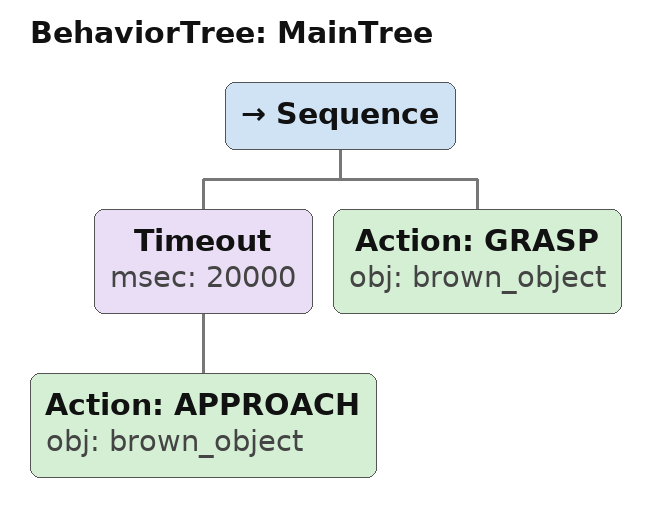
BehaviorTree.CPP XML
<root main_tree_to_execute="MainTree">
  <BehaviorTree ID="MainTree">
    <Sequence>
      <!-- Timeout: NAVIGATE_TO brown_object within 20s -->
      <Timeout msec="20000">
        <!-- Navigate to brown_object -->
        <Action ID="APPROACH" obj="brown_object" />
      </Timeout>
      <!-- Approach brown_object -->
      <Action ID="GRASP" obj="brown_object" />
    </Sequence>
  </BehaviorTree>
</root>
